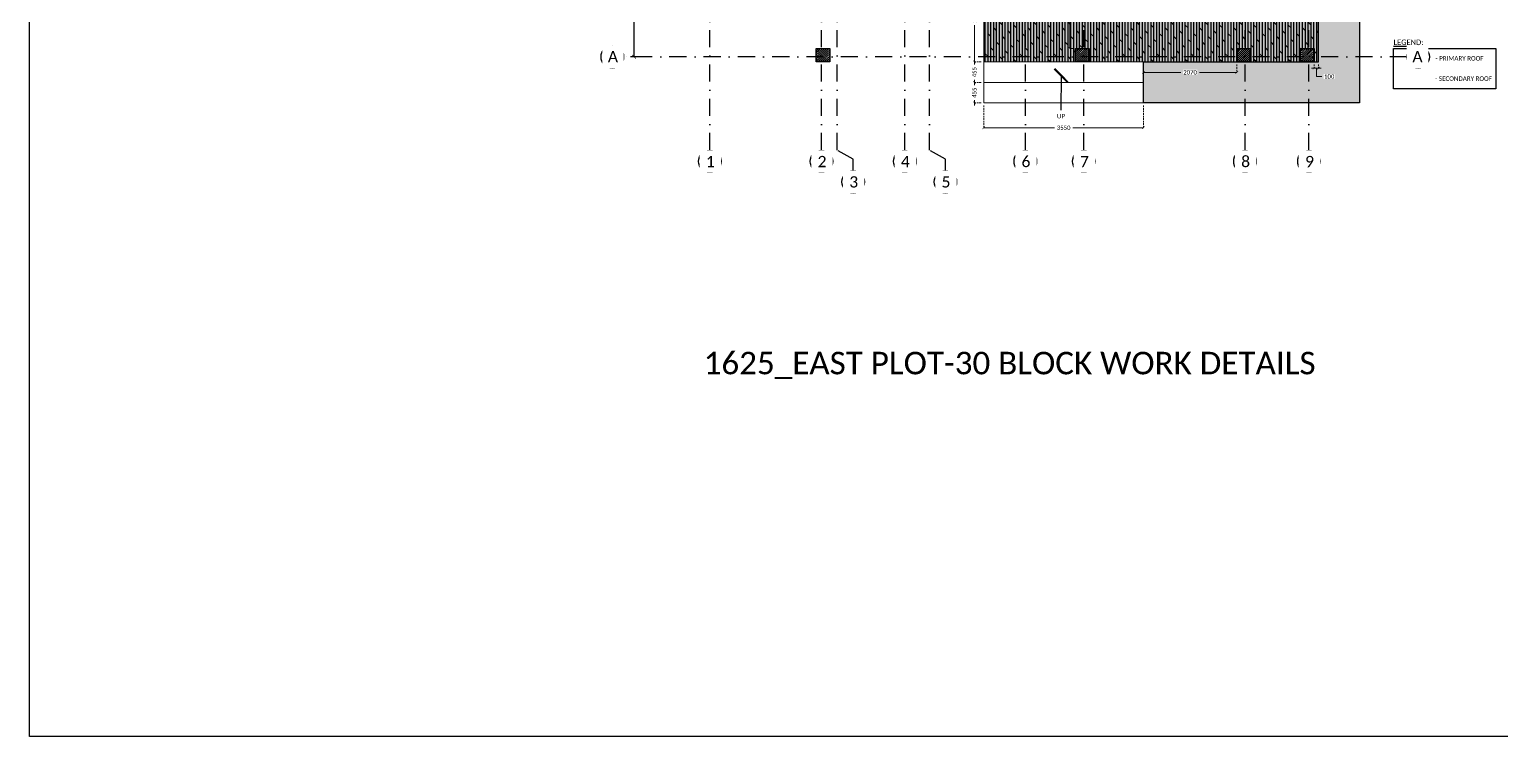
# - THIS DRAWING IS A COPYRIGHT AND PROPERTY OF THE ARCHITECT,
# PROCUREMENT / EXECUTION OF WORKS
# Model space of a CAD drawing. Header units: millimetres. Extents: x -15000 to 115650, y -17045 to 28620.
# Drawn here: x -15000 to 17682, y -17045 to -1327 of the extents above; entities that cross this region are included whole.
import ezdxf

# ---------------------------------------------------------------- set-up
doc = ezdxf.new("R2010")
doc.units = ezdxf.units.MM
doc.header["$LTSCALE"] = 150
doc.linetypes.add('3BHK-W(SB)$0$HIDDEN', pattern=[0.375, 0.25, -0.125])
doc.linetypes.add('DASHDOTX2', pattern=[50.8, 25.4, -12.7, 0, -12.7])
for name, color, linetype in [('ad-Arrow', 32, 'Continuous'), ('ad-Column', 3, 'Continuous'), ('ad-Column Hatch', 125, 'Continuous'), ('ad-Elevation 10', 8, 'Continuous'), ('ad-Grid', 8, 'DASHDOTX2'), ('ad-MS Columns', 1, 'Continuous'), ('ad-RCC', 3, 'Continuous'), ('ad-RCC Hatch', 125, 'Continuous'), ('ad-Revision', 4, 'Continuous'), ('ad-Text', 7, 'Continuous'), ('ad-Text main', 7, 'Continuous')]:
    doc.layers.add(name, color=color, linetype=linetype)
doc.layers.add('ad-Dimension', color=5, linetype='Continuous', lineweight=0, true_color=0x0000ff)
doc.layers.add('ad-Grid Dimension', color=6, linetype='Continuous', lineweight=0, true_color=0xff00ff)
doc.layers.add('ad-Verandah', color=7, linetype='Continuous', true_color=0xa57c52)
doc.styles.add('6 U T S R N_Corridor-Basement$0$Standard', font='arial.ttf')
doc.styles.get("Standard").update_dxf_attribs({"font": 'calibril.ttf'})
doc.dimstyles.new('A-100-DIM-INT (MM-FT)', dxfattribs={"dimscale": 50, "dimtxt": 2.4, "dimasz": 1, "dimexe": 5, "dimexo": 100, "dimgap": 1, "dimtad": 0, "dimdec": 0, "dimdsep": 46, "dimtxsty": 'Standard', "dimblk": 'ARCHTICK', "dimcen": 0.025, "dimse1": 1, "dimse2": 1, "dimclrd": 256, "dimclre": 256, "dimclrt": 256, "dimazin": 2, "dimtfac": 1, "dimtdec": 0, "dimtix": 1, "dimtmove": 2, "dimatfit": 3, "dimldrblk": 'ARCHTICK', "dimfxl": 1, "dimtolj": 1, "dimtzin": 0, "dimarcsym": 0})
doc.dimstyles.new('A-75-DIM-INT (Framing)', dxfattribs={"dimscale": 100, "dimtxt": 0.8, "dimasz": 0.5, "dimexe": 0, "dimexo": 0.5, "dimgap": 0.5, "dimtad": 0, "dimdec": 0, "dimdsep": 46, "dimtxsty": 'Standard', "dimblk": 'ARCHTICK', "dimcen": 0.025, "dimclrd": 256, "dimclre": 256, "dimclrt": 256, "dimazin": 2, "dimtfac": 1, "dimtdec": 0, "dimtmove": 1, "dimatfit": 0, "dimldrblk": 'ARCHTICK', "dimfxl": 1, "dimtfill": 1, "dimtolj": 1, "dimtzin": 0, "dimarcsym": 0})

# ---------------------------------------------------------------- blocks, each defined once
blk = doc.blocks.new('_ArchTick')
at = {"color": 0, "linetype": 'ByBlock', "const_width": 0.15}
blk.add_lwpolyline([(-0.5, -0.5), (0.5, 0.5)], dxfattribs=at)
blk = doc.blocks.new('A$C42b14ea2')
at = {"layer": 'ad-RCC Hatch', "transparency": 33554687}
h = blk.add_hatch(dxfattribs=at)
h.set_pattern_fill('ANSI31', color=256, scale=10)
h.set_pattern_definition([(45, (13250, 8645), (-22.45064, 22.45064), [])])
h.paths.add_polyline_path([(0, 0), (300, 0), (300, 300), (0, 300)])
at = {"layer": 'ad-RCC'}
blk.add_lwpolyline([(0, 0), (300, 0), (300, 300), (0, 300)], close=True, dxfattribs=at)
blk = doc.blocks.new('zw$6AA0')
at = {"layer": 'ad-Column Hatch', "transparency": 33554687}
h = blk.add_hatch(color=256, dxfattribs=at)
h.dxf.hatch_style = 1
h.paths.add_polyline_path([(0, -230), (380, -230), (380, 0), (0, 0)])
at = {"layer": 'ad-Column'}
blk.add_lwpolyline([(0, -230), (380, -230), (380, 0), (0, 0)], close=True, dxfattribs=at)
blk = doc.blocks.new('1625E_Columns P30')
at = {"layer": 'ad-Column'}
for p, rotation in [((0, 13620), 359.9999999999993), ((0, 4745), 359.9999999999993), ((12120, 0), 179.9999999999997)]:
    blk.add_blockref('zw$6AA0', p, dxfattribs=dict(at, rotation=rotation))
at = {"layer": 'ad-Column', "xscale": -1}
for p, rotation in [((4710, 13620), 359.9999999999997), ((7240, 13620), 359.9999999999997), ((12120, 13620), 359.9999999999997), ((0, 8645), 179.9999999999998), ((3210, 8875), 359.9999999999997), ((7240, 8875), 359.9999999999997), ((11890, 9025), 89.99999999999982), ((5110, 4745), 359.9999999999997), ((8310, 4745), 89.99999999999977), ((11890, 4745), 89.99999999999982), ((0, 0), 179.9999999999998), ((4730, 0), 180), ((8160, 0), 180)]:
    blk.add_blockref('zw$6AA0', p, dxfattribs=dict(at, rotation=rotation))
at = {"layer": 'ad-RCC', "xscale": -1, "rotation": 180}
for p in [(13240, 13620), (13240, 4745)]:
    blk.add_blockref('A$C42b14ea2', p, dxfattribs=at)
at = {"layer": 'ad-RCC', "xscale": -1}
for p in [(13540, 8645), (2780, -2050), (8540, -2050), (12120, -2050), (13540, -2050)]:
    blk.add_blockref('A$C42b14ea2', p, dxfattribs=at)
blk = doc.blocks.new('zw$B0BD')
blk.add_wipeout([(0, 0), (250, 0), (250, -250), (0, -250)])
at = {"layer": 'ad-MS Columns'}
h = blk.add_hatch(dxfattribs=at)
h.set_pattern_fill('ANSI31', color=256, scale=10)
h.set_pattern_definition([(45, (4e-12, -250), (-22.4506, 22.4506), [])])
h.paths.add_polyline_path([(0, 0), (250, 0), (250, -250), (0, -250)])
at = {"layer": 'ad-MS Columns', "const_width": 1}
blk.add_lwpolyline([(0, 0), (250, 0), (250, -250), (0, -250)], close=True, dxfattribs=at)
blk = doc.blocks.new('ms c')
at = {"layer": 'ad-MS Columns'}
for p in [(1145, 13595), (1145, 8920), (1145, 4720), (-9615, -1775), (-3855, -1775), (-275, -1775), (1145, -1775)]:
    blk.add_blockref('zw$B0BD', p, dxfattribs=at)
blk = doc.blocks.new('1625E_Roof Plan P30')
at = {"layer": 'ad-Text main', "insert": (15637, -1613), "char_height": 120, "width": 596.07, "attachment_point": 5, "bg_fill": 2}
blk.add_mtext('{\\LLEGEND}:', dxfattribs=at)
at = {"layer": 'Defpoints'}
blk.add_lwpolyline([(15300, -1753), (17580, -1753), (17580, -2645), (15300, -2645)], close=True, dxfattribs=at)
at = {"layer": 'ad-Text main', "char_height": 100, "attachment_point": 5, "bg_fill": 2}
for s, insert, width in [('- PRIMARY ROOF', (16769, -1971), 1048.03), ('- SECONDARY ROOF', (16859, -2421), 1266.16)]:
    blk.add_mtext(s, dxfattribs=dict(at, insert=insert, width=width))
blk = doc.blocks.new('*D58')
at = {"layer": 'ad-Dimension', "lineweight": -2}
for p, q in [((5992, -15670), (5992, -15610)), ((5992, -15670), (5992, -15730)), ((5992, -16125), (5992, -16066)), ((5992, -16125), (5992, -16185))]:
    blk.add_line(p, q, dxfattribs=at)
at = {"layer": 'ad-Dimension', "linetype": '3BHK-W(SB)$0$HIDDEN', "lineweight": -2}
for p, q in [((6140, -15670), (5992, -15670)), ((6140, -16125), (5992, -16125))]:
    blk.add_line(p, q, dxfattribs=at)
at = {"layer": 'ad-Dimension', "lineweight": -2, "xscale": 60, "yscale": 60, "zscale": 60}
for p, rotation in [((5992, -15670), 270), ((5992, -16125), 90)]:
    blk.add_blockref('_ArchTick', p, dxfattribs=dict(at, rotation=rotation))
at = {"layer": 'ad-Dimension', "insert": (5992, -15898), "char_height": 96, "attachment_point": 5, "rotation": 90, "bg_fill": 3, "box_fill_scale": 1.1, "bg_fill_color": 257, "bg_fill_transparency": 0}
blk.add_mtext('\\A1;455', dxfattribs=at)
at = {"layer": 'Defpoints', "color": 0}
for p in [(6200, -15670), (5992, -16125), (6200, -16125)]:
    blk.add_point(p, dxfattribs=at)
blk = doc.blocks.new('*D59')
at = {"layer": 'ad-Dimension', "linetype": '3BHK-W(SB)$0$HIDDEN', "lineweight": -2}
for p, q in [((9750, -15730), (9750, -15902)), ((11820, -15730), (11820, -15902))]:
    blk.add_line(p, q, dxfattribs=at)
at = {"layer": 'ad-Dimension', "lineweight": -2}
for p, q in [((9750, -15902), (10579, -15902)), ((11820, -15902), (10991, -15902))]:
    blk.add_line(p, q, dxfattribs=at)
at = {"layer": 'Defpoints', "color": 0}
for p in [(9750, -15670), (11820, -15670), (11820, -15902)]:
    blk.add_point(p, dxfattribs=at)
at = {"layer": 'ad-Dimension', "lineweight": -2, "xscale": 60, "yscale": 60, "zscale": 60, "rotation": 180}
blk.add_blockref('_ArchTick', (9750, -15902), dxfattribs=at)
at = {"layer": 'ad-Dimension', "lineweight": -2, "xscale": 60, "yscale": 60, "zscale": 60}
blk.add_blockref('_ArchTick', (11820, -15902), dxfattribs=at)
at = {"layer": 'ad-Dimension', "insert": (10785, -15902), "char_height": 96, "attachment_point": 5, "bg_fill": 3, "box_fill_scale": 1.1, "bg_fill_color": 257, "bg_fill_transparency": 0}
blk.add_mtext('\\A1;2070', dxfattribs=at)
blk = doc.blocks.new('*D60')
at = {"layer": 'ad-Dimension', "linetype": '3BHK-W(SB)$0$HIDDEN', "lineweight": -2}
for p, q in [((6140, -13620), (5992, -13620)), ((6140, -15670), (5992, -15670))]:
    blk.add_line(p, q, dxfattribs=at)
at = {"layer": 'ad-Dimension', "lineweight": -2}
for p, q in [((5992, -13620), (5992, -14439)), ((5992, -15670), (5992, -14851))]:
    blk.add_line(p, q, dxfattribs=at)
at = {"layer": 'Defpoints', "color": 0}
for p in [(5992, -13620), (6200, -13620), (6200, -15670)]:
    blk.add_point(p, dxfattribs=at)
at = {"layer": 'ad-Dimension', "lineweight": -2, "xscale": 60, "yscale": 60, "zscale": 60}
for p, rotation in [((5992, -13620), 90), ((5992, -15670), 270)]:
    blk.add_blockref('_ArchTick', p, dxfattribs=dict(at, rotation=rotation))
at = {"layer": 'ad-Dimension', "insert": (5992, -14645), "char_height": 96, "attachment_point": 5, "rotation": 90, "bg_fill": 3, "box_fill_scale": 1.1, "bg_fill_color": 257, "bg_fill_transparency": 0}
blk.add_mtext('\\A1;2050', dxfattribs=at)
blk = doc.blocks.new('*D62')
at = {"layer": 'ad-Dimension', "linetype": '3BHK-W(SB)$0$HIDDEN', "lineweight": -2}
for p, q in [((8180, -13620), (8114, -13620)), ((8180, -15370), (8114, -15370))]:
    blk.add_line(p, q, dxfattribs=at)
at = {"layer": 'ad-Dimension', "lineweight": -2}
for p, q in [((8114, -13620), (8114, -14292)), ((8114, -15370), (8114, -14698))]:
    blk.add_line(p, q, dxfattribs=at)
at = {"layer": 'Defpoints', "color": 0}
for p in [(8114, -13620), (8240, -13620), (8240, -15370)]:
    blk.add_point(p, dxfattribs=at)
at = {"layer": 'ad-Dimension', "lineweight": -2, "xscale": 60, "yscale": 60, "zscale": 60}
for p, rotation in [((8114, -13620), 90), ((8114, -15370), 270)]:
    blk.add_blockref('_ArchTick', p, dxfattribs=dict(at, rotation=rotation))
at = {"layer": 'ad-Dimension', "insert": (8114, -14495), "char_height": 96, "attachment_point": 5, "rotation": 90, "bg_fill": 3, "box_fill_scale": 1.1, "bg_fill_color": 257, "bg_fill_transparency": 0}
blk.add_mtext('\\A1;1750', dxfattribs=at)
blk = doc.blocks.new('*D70')
at = {"layer": 'ad-Dimension', "linetype": '3BHK-W(SB)$0$HIDDEN', "lineweight": -2}
for p, q in [((6200, -16640), (6200, -17133)), ((9750, -16640), (9750, -17133))]:
    blk.add_line(p, q, dxfattribs=at)
at = {"layer": 'ad-Dimension', "lineweight": -2}
for p, q in [((6200, -17133), (7769, -17133)), ((9750, -17133), (8181, -17133))]:
    blk.add_line(p, q, dxfattribs=at)
at = {"layer": 'Defpoints', "color": 0}
for p in [(6200, -16580), (9750, -16580), (6200, -17133)]:
    blk.add_point(p, dxfattribs=at)
at = {"layer": 'ad-Dimension', "lineweight": -2, "xscale": 60, "yscale": 60, "zscale": 60, "rotation": 180}
blk.add_blockref('_ArchTick', (6200, -17133), dxfattribs=at)
at = {"layer": 'ad-Dimension', "lineweight": -2, "xscale": 60, "yscale": 60, "zscale": 60}
blk.add_blockref('_ArchTick', (9750, -17133), dxfattribs=at)
at = {"layer": 'ad-Dimension', "insert": (7975, -17133), "char_height": 96, "attachment_point": 5, "bg_fill": 3, "box_fill_scale": 1.1, "bg_fill_color": 257, "bg_fill_transparency": 0}
blk.add_mtext('\\A1;3550', dxfattribs=at)
blk = doc.blocks.new('*D71')
at = {"layer": 'ad-Dimension', "lineweight": -2}
for p, q in [((5992, -16125), (5992, -16065)), ((5992, -16125), (5992, -16185)), ((5992, -16580), (5992, -16521)), ((5992, -16580), (5992, -16640))]:
    blk.add_line(p, q, dxfattribs=at)
at = {"layer": 'ad-Dimension', "linetype": '3BHK-W(SB)$0$HIDDEN', "lineweight": -2}
for p, q in [((6140, -16125), (5992, -16125)), ((6140, -16580), (5992, -16580))]:
    blk.add_line(p, q, dxfattribs=at)
at = {"layer": 'ad-Dimension', "lineweight": -2, "xscale": 60, "yscale": 60, "zscale": 60}
for p, rotation in [((5992, -16125), 270), ((5992, -16580), 90)]:
    blk.add_blockref('_ArchTick', p, dxfattribs=dict(at, rotation=rotation))
at = {"layer": 'ad-Dimension', "insert": (5992, -16353), "char_height": 96, "attachment_point": 5, "rotation": 90, "bg_fill": 3, "box_fill_scale": 1.1, "bg_fill_color": 257, "bg_fill_transparency": 0}
blk.add_mtext('\\A1;455', dxfattribs=at)
at = {"layer": 'Defpoints', "color": 0}
for p in [(5992, -16125), (6200, -16125), (6200, -16580)]:
    blk.add_point(p, dxfattribs=at)
blk = doc.blocks.new('*D83')
at = {"layer": 'ad-Dimension', "lineweight": -2}
for p, q in [((13540, -15810), (13480, -15810)), ((13640, -15810), (13540, -15810)), ((13590, -15994), (13590, -15810)), ((13710, -15994), (13590, -15994)), ((13640, -15810), (13700, -15810))]:
    blk.add_line(p, q, dxfattribs=at)
at = {"layer": 'ad-Dimension', "linetype": '3BHK-W(SB)$0$HIDDEN', "lineweight": -2}
for p, q in [((13540, -15730), (13540, -15810)), ((13640, -15730), (13640, -15810))]:
    blk.add_line(p, q, dxfattribs=at)
at = {"layer": 'Defpoints', "color": 0}
for p in [(13540, -15670), (13640, -15670), (13540, -15810)]:
    blk.add_point(p, dxfattribs=at)
at = {"layer": 'ad-Dimension', "lineweight": -2, "xscale": 60, "yscale": 60, "zscale": 60}
blk.add_blockref('_ArchTick', (13540, -15810), dxfattribs=at)
at = {"layer": 'ad-Dimension', "lineweight": -2, "xscale": 60, "yscale": 60, "zscale": 60, "rotation": 180}
blk.add_blockref('_ArchTick', (13640, -15810), dxfattribs=at)
at = {"layer": 'ad-Dimension', "insert": (13875, -15994), "char_height": 96, "attachment_point": 5, "bg_fill": 3, "box_fill_scale": 1.1, "bg_fill_color": 257, "bg_fill_transparency": 0}
blk.add_mtext('\\A1;100', dxfattribs=at)
blk = doc.blocks.new('*D226')
at = {"layer": 'ad-Grid Dimension', "lineweight": -2}
for p, q in [((-1319, 115), (-1647, 115)), ((-1567, 115), (-1567, -678)), ((-1567, -1935), (-1567, -1142)), ((-1324, -1935), (-1647, -1935))]:
    blk.add_line(p, q, dxfattribs=at)
at = {"layer": 'Defpoints', "color": 0}
for p in [(-1239, 115), (-1567, -1935), (-1244, -1935)]:
    blk.add_point(p, dxfattribs=at)
at = {"layer": 'ad-Grid Dimension', "lineweight": -2, "xscale": 80, "yscale": 80, "zscale": 80}
for p, rotation in [((-1567, 115), 90), ((-1567, -1935), 270)]:
    blk.add_blockref('_ArchTick', p, dxfattribs=dict(at, rotation=rotation))
at = {"layer": 'ad-Grid Dimension', "insert": (-1567, -910), "char_height": 128, "attachment_point": 5, "rotation": 90, "bg_fill": 3, "box_fill_scale": 1.1, "bg_fill_color": 257, "bg_fill_transparency": 0}
blk.add_mtext('\\A1;2050', dxfattribs=at)
blk = doc.blocks.new('ldscpe')
at = {"transparency": 33554559}
h = blk.add_hatch(dxfattribs=at)
h.set_pattern_fill('GRASS', color=74, angle=180)
h.set_pattern_definition([(270, (14550, -10400), (17.960512, -17.960512), [4.7625, -31.158524]), (225, (14550, -10400), (17.96051, -17.96051), [4.7625, -20.6375]), (315, (14550, -10400), (17.96051, 17.96051), [4.7625, -20.6375])])
h.paths.add_polyline_path([(14550, -16580), (9750, -16580), (9750, -15670), (13640, -15670), (13640, -10475), (14550, -10475)])
h = blk.add_hatch(color=256, dxfattribs=at)
h.dxf.hatch_style = 1
h.set_gradient(color1=(153, 204, 0), color2=(63, 127, 0), tint=1, name='INVSPHERICAL')
h.paths.add_polyline_path([(14550, -16580), (9750, -16580), (9750, -15670), (13640, -15670), (13640, -10475), (14550, -10475)])
at = {"layer": 'ad-Verandah', "transparency": 33554559}
h = blk.add_hatch(color=256, dxfattribs=at)
h.dxf.hatch_style = 1
h.paths.add_polyline_path([(13640, -8875), (12120, -8875), (12120, -13620), (6200, -13620), (6200, -15670), (13640, -15670)])
at = {"layer": 'ad-Verandah', "transparency": 33554687}
h = blk.add_hatch(dxfattribs=at)
h.set_pattern_fill('DOLMIT', color=256, scale=10, angle=90)
h.set_pattern_definition([(90, (-1084315.54, 661200.024), (-63.5, 5e-14), []), (135, (-1084315.54, 661200.02), (-126.999913, -126.999913), [89.80256, -179.605122])])
h.paths.add_polyline_path([(13640, -8875), (12120, -8875), (12120, -13620), (6200, -13620), (6200, -15670), (13640, -15670)])
at = {"layer": 'ad-Elevation 10'}
blk.add_lwpolyline([(14550, -16580), (9750, -16580), (9750, -15670), (13640, -15670), (13640, -10475), (14550, -10475)], close=True, dxfattribs=at)
at = {"layer": 'ad-Verandah', "lineweight": 9}
for points in [[(13640, -8875), (12120, -8875), (12120, -13620), (6200, -13620), (6200, -15670), (13640, -15670)], [(6200, -15670), (6200, -16125), (9750, -16125), (9750, -15670)], [(6200, -16125), (6200, -16580), (9750, -16580), (9750, -16125)]]:
    blk.add_lwpolyline(points, close=True, dxfattribs=at)
at = {"layer": 'ad-Text main', "insert": (7916, -16875), "char_height": 100, "width": 207.6, "attachment_point": 5, "style": '6 U T S R N_Corridor-Basement$0$Standard', "bg_fill": 2}
blk.add_mtext('{\\fCalibri Light|b0|i0|c0|p34;UP}', dxfattribs=at)
at = {"layer": 'ad-Arrow'}
blk.add_leader([(7920, -15972, 0), (7915, -16743)], dimstyle='A-100-DIM-INT (MM-FT)', override={"dimscale": 1, "dimasz": 300, "dimgap": 50, "dimtad": 0}, dxfattribs=at)
blk = doc.blocks.new('1625_East P30')
blk.add_blockref('1625E_Roof Plan P30', (0, 0))
at = {"layer": 'ad-Verandah'}
blk.add_blockref('ldscpe', (0, 13620), dxfattribs=at)
blk.add_blockref('1625E_Columns P30', (0, 0))
at = {"layer": 'ad-MS Columns'}
blk.add_blockref('ms c', (12120, 0), dxfattribs=at)
blk = doc.blocks.new('dim')
at = {"layer": 'ad-Dimension'}
dim = blk.add_linear_dim(base=(8114.1, -13620), p1=(8240, -15370), p2=(8240, -13620), angle=90, dimstyle='A-75-DIM-INT (Framing)', override={"dimscale": 120, "dimblk": 'ArchTick', "dimfxl": 10, "dimtfill": 1, "dimtfillclr": 0}, dxfattribs=at)
dim.commit()
dim.dimension.update_dxf_attribs({"geometry": '*D62', "text_midpoint": (8114.1, -14495)})
for base, p1, p2, picture, middle in [((11820, -15902.4), (9750, -15670), (11820, -15670), '*D59', (10785, -15902.4)), ((6200, -17133.1), (9750, -16580), (6200, -16580), '*D70', (7975, -17133.1))]:
    dim = blk.add_linear_dim(base=base, p1=p1, p2=p2, dimstyle='A-75-DIM-INT (Framing)', override={"dimscale": 120, "dimblk": 'ArchTick', "dimfxl": 10, "dimtfill": 1, "dimtfillclr": 0}, dxfattribs=at)
    dim.commit()
    dim.dimension.update_dxf_attribs({"geometry": picture, "text_midpoint": middle})
dim = blk.add_linear_dim(base=(13540, -15809.6), p1=(13640, -15670), p2=(13540, -15670), angle=180, dimstyle='A-75-DIM-INT (Framing)', override={"dimscale": 120, "dimblk": 'ArchTick', "dimfxl": 10, "dimtfill": 1, "dimtfillclr": 0}, dxfattribs=at)
dim.commit()
dim.dimension.update_dxf_attribs({"geometry": '*D83', "text_midpoint": (13770.2, -15993.7), "dimtype": 128})
dim = blk.add_linear_dim(base=(5991.9, -16125), p1=(6200, -16580), p2=(6200, -16125), angle=90, dimstyle='A-75-DIM-INT (Framing)', override={"dimscale": 120, "dimblk": 'ArchTick', "dimfxl": 10, "dimtfill": 1, "dimtfillclr": 0}, dxfattribs=at)
dim.commit()
dim.dimension.update_dxf_attribs({"geometry": '*D71', "text_midpoint": (5991.9, -16352.5), "dimtype": 128})
dim = blk.add_linear_dim(base=(5991.9, -16125), p1=(6200, -15670), p2=(6200, -16125), angle=90, dimstyle='A-75-DIM-INT (Framing)', override={"dimscale": 120, "dimblk": 'ArchTick', "dimfxl": 10, "dimtfill": 1, "dimtfillclr": 0}, dxfattribs=at)
dim.commit()
dim.dimension.update_dxf_attribs({"geometry": '*D58', "text_midpoint": (5991.9, -15897.5), "dimtype": 128})
dim = blk.add_linear_dim(base=(5991.9, -13620), p1=(6200, -15670), p2=(6200, -13620), angle=90, dimstyle='A-75-DIM-INT (Framing)', override={"dimscale": 120, "dimblk": 'ArchTick', "dimfxl": 10, "dimtfill": 1, "dimtfillclr": 0}, dxfattribs=at)
dim.commit()
dim.dimension.update_dxf_attribs({"geometry": '*D60', "text_midpoint": (5991.9, -14645)})
blk = doc.blocks.new('1625E_Grid P30')
at = {"layer": 'ad-Grid', "ltscale": 0.1}
for points in [[(3298.6, -4463.6), (3298.6, -4213.6), (2945, -4010), (2945, 16020), (3298.6, 16223.6), (3298.6, 16473.6)], [(5348.6, -4463.6), (5348.6, -4213.6), (4995, -4010), (4995, 16020), (5348.6, 16223.6), (5348.6, 16473.6)], [(115, -4010), (115, 16020)], [(2595, -4010), (2595, 16020)], [(4445, -4010), (4445, 16020)], [(7125, -4010), (7125, 16020)], [(8425, -4010), (8425, 16020)], [(12005, -4010), (12005, 16020)], [(13424.9, -4010), (13424.9, 16020)]]:
    blk.add_lwpolyline(points, dxfattribs=at)
at = {"layer": 'ad-Grid', "color": 7, "linetype": 'ByBlock'}
for centre in [(-2050, -1935), (15850, -1935), (115, -4260), (2595, -4260), (4445, -4260), (7125, -4260), (8425, -4260), (12005, -4260), (13424.9, -4260), (3298.6, -4713.6), (5348.6, -4713.6)]:
    blk.add_circle(centre, 250, dxfattribs=at)
at = {"layer": 'ad-Text main', "char_height": 250, "width": 227.385, "attachment_point": 5, "bg_fill": 2}
for s, insert in [('{\\fCalibri|b0|i0|c0|p34;A}', (-2036.5, -1931)), ('{\\fCalibri|b0|i0|c0|p34;1}', (128.5, -4264)), ('{\\fCalibri|b0|i0|c0|p34;2}', (2608.5, -4264)), ('{\\fCalibri|b0|i0|c0|p34;4}', (4458.5, -4264)), ('{\\fCalibri|b0|i0|c0|p34;6}', (7138.5, -4264)), ('{\\fCalibri|b0|i0|c0|p34;7}', (8438.5, -4264)), ('{\\fCalibri|b0|i0|c0|p34;8}', (12018.5, -4264)), ('{\\fCalibri|b0|i0|c0|p34;9}', (13438.4, -4264)), ('{\\fCalibri|b0|i0|c0|p34;3}', (3312, -4717.6)), ('{\\fCalibri|b0|i0|c0|p34;5}', (5362, -4717.6))]:
    blk.add_mtext(s, dxfattribs=dict(at, insert=insert))
at = {"layer": 'ad-Grid', "ltscale": 0.1}
blk.add_lwpolyline([(15600, -1935), (-1800, -1935)], dxfattribs=at)
at = {"layer": 'ad-Text main', "insert": (15836.5, -1931), "char_height": 250, "width": 227.385, "attachment_point": 5, "bg_fill": 2}
blk.add_mtext('{\\fCalibri|b0|i0|c0|p34;A}', dxfattribs=at)
at = {"layer": 'ad-Grid Dimension'}
dim = blk.add_linear_dim(base=(-1567.4, -1935), p1=(-1239.3, 115), p2=(-1244.1, -1935), angle=90, dimstyle='A-75-DIM-INT (Framing)', override={"dimscale": 80, "dimblk": 'ArchTick', "dimclrd": 256, "dimclre": 256, "dimfxl": 10, "dimtfill": 1, "dimtfillclr": 0}, dxfattribs=at)
dim.commit()
dim.dimension.update_dxf_attribs({"geometry": '*D226', "text_midpoint": (-1567.4, -910)})

msp = doc.modelspace()

# ---------------------------------------------------------------- block references
msp.add_blockref('1625_East P30', (0, 0))

# ---------------------------------------------------------------- texts
at = {"layer": 'ad-Text', "insert": (6775, -8795), "char_height": 500, "width": 15281.9, "attachment_point": 5}
msp.add_mtext('\\pxt25;1625_EAST PLOT-30 BLOCK WORK DETAILS', dxfattribs=at)

# ---------------------------------------------------------------- next in the draw order: linework, layer by layer
msp.add_lwpolyline([(-15000, 28620), (28550, 28620), (28550, -17045), (-15000, -17045)], close=True)

# ---------------------------------------------------------------- next in the draw order: block references
at = {"layer": 'ad-Dimension'}
msp.add_blockref('dim', (0, 13620), dxfattribs=at)

# ---------------------------------------------------------------- next in the draw order: block references
at = {"layer": 'ad-Revision'}
msp.add_blockref('1625E_Grid P30', (0, 0), dxfattribs=at)

doc.saveas('drawing.dxf')
